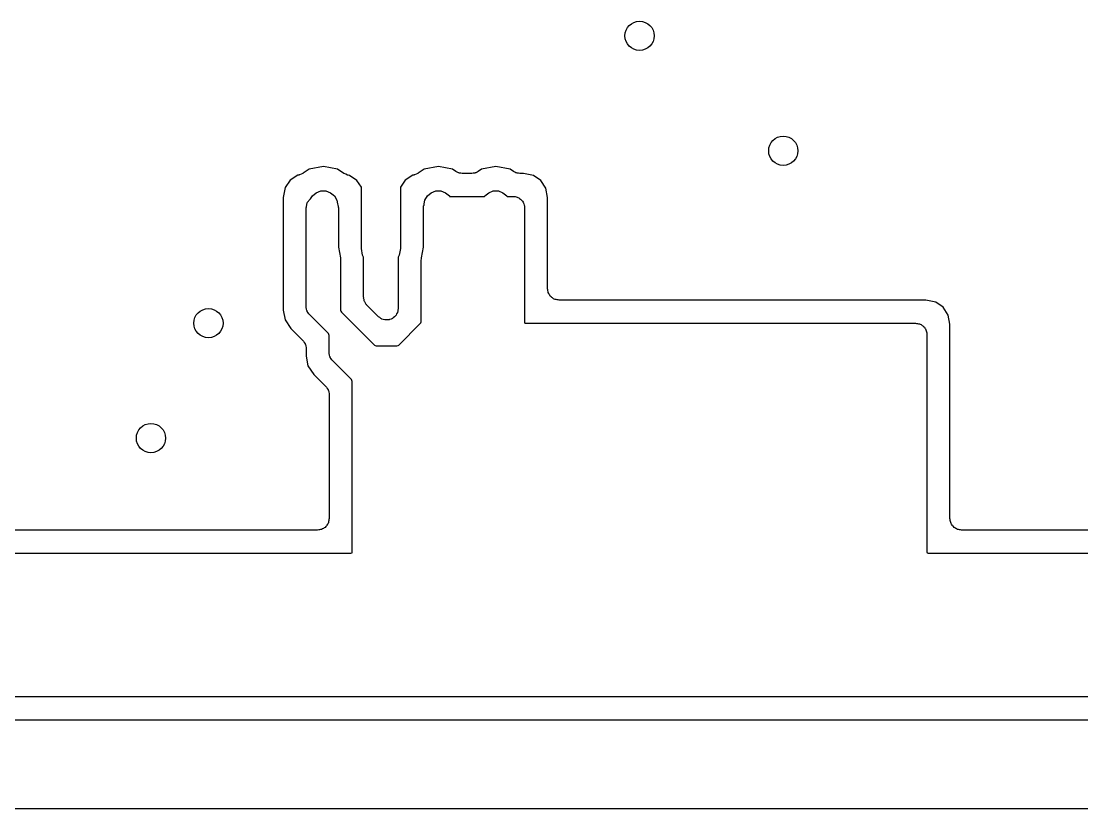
# Model space of a CAD drawing. Extents: x 85 to 210, y -138 to -65.
# Drawn here: x 147.12 to 156.35, y -137.72 to -130.87 of the extents above; entities that cross this region are included whole.
import ezdxf

# ---------------------------------------------------------------- set-up
doc = ezdxf.new("R2010")
doc.units = 0
doc.header["$MEASUREMENT"] = 0
doc.layers.add('BLACK', color=7, linetype='CONTINUOUS')

msp = doc.modelspace()

# ---------------------------------------------------------------- linework, layer by layer
at = {"layer": 'Black'}
for p, q in [((149.626, -132.161), (149.574, -132.196)), ((149.75, -132.136), (149.626, -132.161)), ((149.874, -132.161), (149.75, -132.136)), ((149.928, -132.197), (149.874, -132.161)), ((150.626, -132.161), (150.574, -132.196)), ((150.75, -132.136), (150.626, -132.161)), ((150.874, -132.161), (150.75, -132.136)), ((150.903, -132.18), (150.874, -132.161)), ((150.914, -132.185), (150.903, -132.18)), ((150.924, -132.191), (150.914, -132.185)), ((150.929, -132.192), (150.924, -132.191)), ((150.934, -132.194), (150.929, -132.192)), ((150.946, -132.195), (150.934, -132.194)), ((151.066, -132.194), (151.054, -132.195)), ((151.071, -132.192), (151.066, -132.194)), ((151.076, -132.191), (151.071, -132.192)), ((151.086, -132.185), (151.076, -132.191)), ((151.097, -132.18), (151.086, -132.185)), ((151.126, -132.161), (151.097, -132.18)), ((151.25, -132.136), (151.126, -132.161)), ((151.374, -132.161), (151.25, -132.136)), ((151.403, -132.18), (151.374, -132.161)), ((151.414, -132.185), (151.403, -132.18)), ((151.424, -132.191), (151.414, -132.185)), ((151.429, -132.192), (151.424, -132.191)), ((151.434, -132.194), (151.429, -132.192)), ((151.446, -132.195), (151.434, -132.194)), ((149.462, -132.255), (149.418, -132.32)), ((149.529, -132.212), (149.462, -132.255)), ((149.537, -132.211), (149.529, -132.212)), ((149.54, -132.21), (149.537, -132.211)), ((149.543, -132.21), (149.54, -132.21)), ((149.556, -132.204), (149.543, -132.21)), ((149.57, -132.198), (149.556, -132.204)), ((149.572, -132.197), (149.57, -132.198)), ((149.574, -132.196), (149.572, -132.197)), ((149.93, -132.198), (149.928, -132.197)), ((149.931, -132.199), (149.93, -132.198)), ((149.946, -132.205), (149.931, -132.199)), ((149.96, -132.211), (149.946, -132.205)), ((149.962, -132.211), (149.96, -132.211)), ((149.964, -132.212), (149.962, -132.211)), ((149.977, -132.215), (149.964, -132.212)), ((150.042, -132.259), (149.977, -132.215)), ((150.08, -132.318), (150.042, -132.259)), ((150.462, -132.255), (150.42, -132.317)), ((150.529, -132.212), (150.462, -132.255)), ((150.537, -132.211), (150.529, -132.212)), ((150.54, -132.21), (150.537, -132.211)), ((150.543, -132.21), (150.54, -132.21)), ((150.556, -132.204), (150.543, -132.21)), ((150.57, -132.198), (150.556, -132.204)), ((150.572, -132.197), (150.57, -132.198)), ((150.574, -132.196), (150.572, -132.197)), ((150.958, -132.197), (150.946, -132.195)), ((151.042, -132.197), (150.958, -132.197)), ((151.054, -132.195), (151.042, -132.197)), ((151.458, -132.197), (151.446, -132.195)), ((151.49, -132.197), (151.458, -132.197)), ((151.577, -132.215), (151.49, -132.197)), ((151.642, -132.259), (151.577, -132.215)), ((151.685, -132.326), (151.642, -132.259)), ((149.418, -132.32), (149.4, -132.407)), ((149.654, -132.393), (149.688, -132.365)), ((149.688, -132.365), (149.728, -132.35)), ((149.728, -132.35), (149.772, -132.35)), ((149.772, -132.35), (149.812, -132.365)), ((149.812, -132.365), (149.846, -132.393)), ((150.08, -132.85), (150.08, -132.318)), ((150.42, -132.317), (150.42, -132.85)), ((150.654, -132.393), (150.688, -132.365)), ((150.688, -132.365), (150.728, -132.35)), ((150.728, -132.35), (150.772, -132.35)), ((150.772, -132.35), (150.812, -132.365)), ((150.812, -132.365), (150.846, -132.393)), ((151.154, -132.393), (151.188, -132.365)), ((151.188, -132.365), (151.228, -132.35)), ((151.228, -132.35), (151.272, -132.35)), ((151.272, -132.35), (151.312, -132.365)), ((151.312, -132.365), (151.346, -132.393)), ((151.7, -132.406), (151.685, -132.326)), ((149.4, -132.407), (149.4, -133.387)), ((149.605, -132.472), (149.606, -132.463)), ((149.606, -132.463), (149.61, -132.455)), ((149.61, -132.455), (149.613, -132.447)), ((149.613, -132.447), (149.619, -132.44)), ((149.619, -132.44), (149.623, -132.433)), ((149.623, -132.433), (149.63, -132.427)), ((149.63, -132.427), (149.636, -132.421)), ((149.636, -132.421), (149.639, -132.418)), ((149.639, -132.418), (149.654, -132.393)), ((149.846, -132.393), (149.867, -132.43)), ((149.867, -132.43), (149.873, -132.461)), ((149.873, -132.461), (149.874, -132.463)), ((149.874, -132.463), (149.875, -132.472)), ((150.625, -132.472), (150.626, -132.463)), ((150.626, -132.463), (150.627, -132.461)), ((150.627, -132.461), (150.633, -132.43)), ((150.633, -132.43), (150.654, -132.393)), ((150.846, -132.393), (150.848, -132.397)), ((150.848, -132.397), (151.152, -132.397)), ((151.152, -132.397), (151.154, -132.393)), ((151.346, -132.393), (151.348, -132.397)), ((151.348, -132.397), (151.4, -132.397)), ((151.4, -132.397), (151.409, -132.399)), ((151.409, -132.399), (151.417, -132.399)), ((151.417, -132.399), (151.426, -132.402)), ((151.426, -132.402), (151.434, -132.403)), ((151.434, -132.403), (151.442, -132.408)), ((151.442, -132.408), (151.45, -132.411)), ((151.45, -132.411), (151.457, -132.416)), ((151.457, -132.416), (151.464, -132.421)), ((151.464, -132.421), (151.47, -132.427)), ((151.47, -132.427), (151.477, -132.433)), ((151.477, -132.433), (151.481, -132.44)), ((151.481, -132.44), (151.487, -132.447)), ((151.487, -132.447), (151.49, -132.455)), ((151.49, -132.455), (151.494, -132.463)), ((151.494, -132.463), (151.495, -132.472)), ((151.7, -133.2), (151.7, -132.406)), ((149.6, -132.497), (149.602, -132.489)), ((149.6, -133.356), (149.6, -132.497)), ((149.602, -132.48), (149.605, -132.472)), ((149.602, -132.489), (149.602, -132.48)), ((149.875, -132.472), (149.878, -132.48)), ((149.878, -132.48), (149.878, -132.489)), ((149.878, -132.489), (149.88, -132.497)), ((149.88, -132.497), (149.88, -132.84)), ((150.62, -132.497), (150.622, -132.489)), ((150.62, -132.84), (150.62, -132.497)), ((150.622, -132.48), (150.625, -132.472)), ((150.622, -132.489), (150.622, -132.48)), ((151.495, -132.472), (151.498, -132.48)), ((151.498, -132.48), (151.498, -132.489)), ((151.498, -132.489), (151.5, -132.497)), ((151.5, -132.497), (151.5, -133.49)), ((149.88, -132.84), (149.898, -132.931)), ((149.898, -132.931), (149.898, -132.941)), ((150.09, -132.908), (150.08, -132.85)), ((150.1, -132.925), (150.09, -132.908)), ((150.1, -133.273), (150.1, -132.925)), ((150.41, -132.908), (150.4, -132.925)), ((150.4, -132.925), (150.4, -133.373)), ((150.42, -132.85), (150.41, -132.908)), ((150.602, -132.931), (150.62, -132.84)), ((150.602, -132.941), (150.602, -132.931)), ((149.898, -132.941), (149.9, -132.951)), ((149.9, -132.951), (149.9, -133.387)), ((150.6, -132.951), (150.602, -132.941)), ((150.6, -133.487), (150.6, -132.951)), ((151.702, -133.209), (151.7, -133.2)), ((150.101, -133.277), (150.1, -133.273)), ((150.1, -133.282), (150.101, -133.277)), ((150.104, -133.294), (150.1, -133.282)), ((150.106, -133.307), (150.104, -133.294)), ((151.702, -133.217), (151.702, -133.209)), ((151.705, -133.226), (151.702, -133.217)), ((151.706, -133.234), (151.705, -133.226)), ((151.71, -133.242), (151.706, -133.234)), ((151.713, -133.25), (151.71, -133.242)), ((151.719, -133.257), (151.713, -133.25)), ((151.723, -133.264), (151.719, -133.257)), ((151.73, -133.27), (151.723, -133.264)), ((151.736, -133.277), (151.73, -133.27)), ((151.743, -133.281), (151.736, -133.277)), ((151.75, -133.287), (151.743, -133.281)), ((151.758, -133.29), (151.75, -133.287)), ((151.766, -133.294), (151.758, -133.29)), ((151.774, -133.295), (151.766, -133.294)), ((151.783, -133.298), (151.774, -133.295)), ((151.791, -133.298), (151.783, -133.298)), ((151.8, -133.3), (151.791, -133.298)), ((154.99, -133.3), (151.8, -133.3)), ((155.077, -133.318), (154.99, -133.3)), ((149.4, -133.387), (149.416, -133.471)), ((149.601, -133.36), (149.6, -133.356)), ((149.6, -133.364), (149.601, -133.36)), ((149.604, -133.377), (149.6, -133.364)), ((149.606, -133.39), (149.604, -133.377)), ((149.608, -133.394), (149.606, -133.39)), ((149.9, -133.387), (149.902, -133.397)), ((150.108, -133.311), (150.106, -133.307)), ((150.109, -133.315), (150.108, -133.311)), ((150.117, -133.326), (150.109, -133.315)), ((150.123, -133.337), (150.117, -133.326)), ((150.127, -133.34), (150.123, -133.337)), ((150.129, -133.344), (150.127, -133.34)), ((150.229, -133.444), (150.129, -133.344)), ((150.398, -133.386), (150.397, -133.399)), ((150.4, -133.373), (150.398, -133.386)), ((155.142, -133.362), (155.077, -133.318)), ((155.185, -133.429), (155.142, -133.362)), ((149.416, -133.471), (149.466, -133.546)), ((149.609, -133.398), (149.608, -133.394)), ((149.617, -133.409), (149.609, -133.398)), ((149.623, -133.42), (149.617, -133.409)), ((149.627, -133.423), (149.623, -133.42)), ((149.629, -133.426), (149.627, -133.423)), ((149.793, -133.59), (149.629, -133.426)), ((149.902, -133.397), (149.907, -133.404)), ((149.907, -133.404), (150.193, -133.69)), ((150.24, -133.451), (150.229, -133.444)), ((150.25, -133.459), (150.24, -133.451)), ((150.254, -133.461), (150.25, -133.459)), ((150.258, -133.464), (150.254, -133.461)), ((150.27, -133.467), (150.258, -133.464)), ((150.283, -133.471), (150.27, -133.467)), ((150.287, -133.471), (150.283, -133.471)), ((150.291, -133.472), (150.287, -133.471)), ((150.304, -133.471), (150.291, -133.472)), ((150.317, -133.471), (150.304, -133.471)), ((150.321, -133.47), (150.317, -133.471)), ((150.326, -133.469), (150.321, -133.47)), ((150.338, -133.464), (150.326, -133.469)), ((150.35, -133.459), (150.338, -133.464)), ((150.353, -133.457), (150.35, -133.459)), ((150.357, -133.455), (150.353, -133.457)), ((150.367, -133.446), (150.357, -133.455)), ((150.377, -133.437), (150.367, -133.446)), ((150.379, -133.433), (150.377, -133.437)), ((150.382, -133.43), (150.379, -133.433)), ((150.387, -133.418), (150.382, -133.43)), ((150.394, -133.407), (150.387, -133.418)), ((150.395, -133.403), (150.394, -133.407)), ((150.397, -133.399), (150.395, -133.403)), ((155.2, -133.509), (155.185, -133.429)), ((149.466, -133.546), (149.571, -133.651)), ((150.407, -133.69), (150.593, -133.504)), ((150.593, -133.504), (150.598, -133.496)), ((150.598, -133.496), (150.6, -133.487)), ((151.5, -133.49), (151.502, -133.499)), ((151.502, -133.499), (151.509, -133.5)), ((151.509, -133.5), (154.9, -133.5)), ((154.9, -133.5), (154.909, -133.502)), ((154.909, -133.502), (154.917, -133.502)), ((154.917, -133.502), (154.926, -133.505)), ((154.926, -133.505), (154.934, -133.506)), ((154.934, -133.506), (154.942, -133.51)), ((154.942, -133.51), (154.95, -133.513)), ((154.95, -133.513), (154.957, -133.519)), ((154.957, -133.519), (154.964, -133.523)), ((154.964, -133.523), (154.97, -133.53)), ((154.97, -133.53), (154.977, -133.536)), ((154.977, -133.536), (154.981, -133.543)), ((154.981, -133.543), (154.987, -133.55)), ((154.987, -133.55), (154.99, -133.558)), ((154.99, -133.558), (154.994, -133.566)), ((154.994, -133.566), (154.995, -133.574)), ((154.995, -133.574), (154.998, -133.583)), ((155.2, -135.2), (155.2, -133.509)), ((149.571, -133.651), (149.573, -133.654)), ((149.573, -133.654), (149.577, -133.657)), ((149.577, -133.657), (149.583, -133.668)), ((149.583, -133.668), (149.591, -133.679)), ((149.798, -133.598), (149.793, -133.59)), ((149.8, -133.607), (149.798, -133.598)), ((149.8, -133.756), (149.8, -133.607)), ((154.998, -133.583), (154.998, -133.591)), ((154.998, -133.591), (155, -133.6)), ((155, -133.6), (155, -135.49)), ((149.591, -133.679), (149.592, -133.683)), ((149.592, -133.683), (149.594, -133.687)), ((149.594, -133.687), (149.596, -133.7)), ((149.596, -133.7), (149.6, -133.713)), ((149.6, -133.713), (149.599, -133.717)), ((149.599, -133.717), (149.6, -133.721)), ((149.6, -133.721), (149.6, -133.787)), ((149.801, -133.76), (149.8, -133.756)), ((149.8, -133.764), (149.801, -133.76)), ((150.193, -133.69), (150.201, -133.695)), ((150.201, -133.695), (150.21, -133.697)), ((150.21, -133.697), (150.39, -133.697)), ((150.39, -133.697), (150.4, -133.695)), ((150.4, -133.695), (150.407, -133.69)), ((149.6, -133.787), (149.616, -133.871)), ((149.804, -133.777), (149.8, -133.764)), ((149.806, -133.79), (149.804, -133.777)), ((149.808, -133.794), (149.806, -133.79)), ((149.809, -133.798), (149.808, -133.794)), ((149.817, -133.809), (149.809, -133.798)), ((149.823, -133.82), (149.817, -133.809)), ((149.827, -133.823), (149.823, -133.82)), ((149.829, -133.826), (149.827, -133.823)), ((149.993, -133.99), (149.829, -133.826)), ((149.616, -133.871), (149.666, -133.946)), ((149.666, -133.946), (149.771, -134.051)), ((149.998, -133.998), (149.993, -133.99)), ((150, -134.007), (149.998, -133.998)), ((150, -135.491), (150, -134.007)), ((149.771, -134.051), (149.773, -134.054)), ((149.773, -134.054), (149.777, -134.057)), ((149.777, -134.057), (149.783, -134.068)), ((149.783, -134.068), (149.791, -134.079)), ((149.791, -134.079), (149.792, -134.083)), ((149.792, -134.083), (149.794, -134.087)), ((149.794, -134.087), (149.796, -134.1)), ((149.796, -134.1), (149.8, -134.113)), ((149.8, -134.113), (149.799, -134.117)), ((149.799, -134.117), (149.8, -134.121)), ((149.8, -134.121), (149.8, -135.2)), ((149.794, -135.234), (149.79, -135.242)), ((149.795, -135.226), (149.794, -135.234)), ((149.798, -135.217), (149.795, -135.226)), ((149.8, -135.2), (149.798, -135.209)), ((149.798, -135.209), (149.798, -135.217)), ((155.202, -135.209), (155.2, -135.2)), ((155.202, -135.217), (155.202, -135.209)), ((155.205, -135.226), (155.202, -135.217)), ((155.206, -135.234), (155.205, -135.226)), ((155.21, -135.242), (155.206, -135.234)), ((149.7, -135.3), (146.05, -135.3)), ((149.709, -135.298), (149.7, -135.3)), ((149.717, -135.298), (149.709, -135.298)), ((149.726, -135.295), (149.717, -135.298)), ((149.734, -135.294), (149.726, -135.295)), ((149.742, -135.29), (149.734, -135.294)), ((149.75, -135.287), (149.742, -135.29)), ((149.757, -135.281), (149.75, -135.287)), ((149.764, -135.277), (149.757, -135.281)), ((149.77, -135.27), (149.764, -135.277)), ((149.777, -135.264), (149.77, -135.27)), ((149.781, -135.257), (149.777, -135.264)), ((149.787, -135.25), (149.781, -135.257)), ((149.79, -135.242), (149.787, -135.25)), ((155.213, -135.25), (155.21, -135.242)), ((155.219, -135.257), (155.213, -135.25)), ((155.223, -135.264), (155.219, -135.257)), ((155.23, -135.27), (155.223, -135.264)), ((155.236, -135.277), (155.23, -135.27)), ((155.243, -135.281), (155.236, -135.277)), ((155.25, -135.287), (155.243, -135.281)), ((155.258, -135.29), (155.25, -135.287)), ((155.266, -135.294), (155.258, -135.29)), ((155.274, -135.295), (155.266, -135.294)), ((155.283, -135.298), (155.274, -135.295)), ((155.291, -135.298), (155.283, -135.298)), ((155.3, -135.3), (155.291, -135.298)), ((162.419, -135.3), (155.3, -135.3)), ((145.759, -135.5), (149.99, -135.5)), ((149.99, -135.5), (149.999, -135.498)), ((149.999, -135.498), (150, -135.491)), ((155, -135.49), (155.002, -135.499)), ((155.002, -135.499), (155.009, -135.5)), ((155.009, -135.5), (162.74, -135.5)), ((167.9, -136.75), (134.85, -136.75)), ((134.76, -136.95), (167.991, -136.95)), ((210.375, -137.725), (107.35, -137.725))]:
    msp.add_line(p, q, dxfattribs=at)
for centre in [(152.5, -131), (153.75, -132), (148.75, -133.5), (148.25, -134.5)]:
    msp.add_circle(centre, 0.127, dxfattribs=at)

doc.saveas('drawing.dxf')
